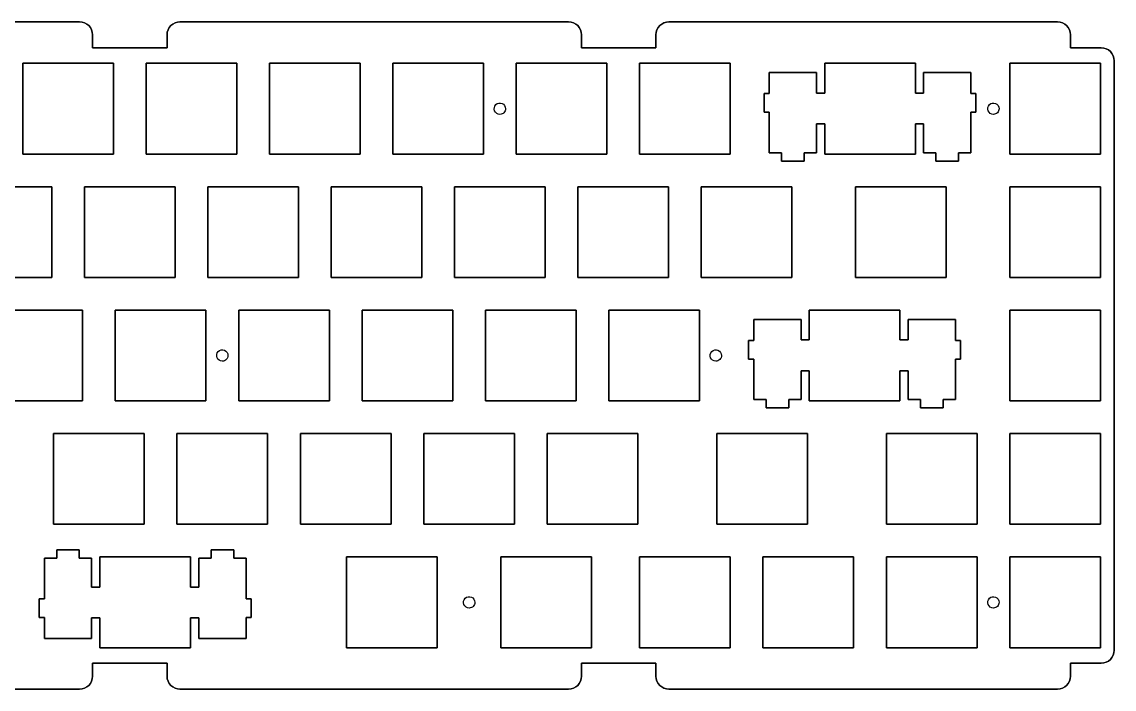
# Model space of a CAD drawing. Extents: x 3 to 307, y 3 to 106.
# Drawn here: x 138.4 to 307, y 3 to 106 of the extents above; entities that cross this region are included whole.
import ezdxf

# ---------------------------------------------------------------- set-up
doc = ezdxf.new("R2010")
doc.units = 0
doc.layers.get('0').update_dxf_attribs({"linetype": 'CONTINUOUS'})

msp = doc.modelspace()

# ---------------------------------------------------------------- linework, layer by layer
at = {"color": 7}
for points in [[(87.29, 106.04), (87.29, 106.04), (147.29, 106.04), (147.29, 106.04), (87.29, 106.04)], [(147.29, 106.04), (147.29, 106.04)], [(162.79, 106.04), (162.79, 106.04), (222.79, 106.04), (222.79, 106.04), (162.79, 106.04)], [(162.79, 106.04)], [(222.79, 106.04), (222.79, 106.04)], [(238.29, 106.04), (238.29, 106.04), (298.29, 106.04), (298.29, 106.04), (238.29, 106.04)], [(238.29, 106.04)], [(298.29, 106.04), (298.29, 106.04)], [(149.29, 104.04), (149.29, 104.04), (149.29, 102.04), (149.29, 102.04), (149.29, 104.04)], [(149.29, 104.04)], [(160.79, 104.04), (160.79, 104.04)], [(160.79, 102.04), (160.79, 102.04), (160.79, 104.04), (160.79, 104.04), (160.79, 102.04)], [(224.79, 104.04), (224.79, 104.04), (224.79, 102.04), (224.79, 102.04), (224.79, 104.04)], [(224.79, 104.04)], [(236.29, 104.04), (236.29, 104.04)], [(236.29, 102.04), (236.29, 102.04), (236.29, 104.04), (236.29, 104.04), (236.29, 102.04)], [(300.29, 104.04), (300.29, 104.04), (300.29, 102.04), (300.29, 102.04), (300.29, 104.04)], [(300.29, 104.04)], [(149.29, 102.04), (160.79, 102.04), (160.79, 102.04), (149.29, 102.04), (149.29, 102.04)], [(224.79, 102.04), (236.29, 102.04), (236.29, 102.04), (224.79, 102.04), (224.79, 102.04)], [(300.29, 102.04), (305.04, 102.04), (305.04, 102.04), (300.29, 102.04), (300.29, 102.04)], [(305.04, 102.04), (305.04, 102.04)], [(152.515, 99.64), (152.515, 99.64), (138.515, 99.64), (138.515, 99.64), (152.515, 99.64)], [(138.515, 99.64), (138.515, 99.64), (138.515, 85.64), (138.515, 85.64), (138.515, 99.64)], [(152.515, 85.64), (152.515, 85.64), (152.515, 99.64), (152.515, 99.64), (152.515, 85.64)], [(171.565, 99.64), (171.565, 99.64), (157.565, 99.64), (157.565, 99.64), (171.565, 99.64)], [(157.565, 99.64), (157.565, 99.64), (157.565, 85.64), (157.565, 85.64), (157.565, 99.64)], [(171.565, 85.64), (171.565, 85.64), (171.565, 99.64), (171.565, 99.64), (171.565, 85.64)], [(190.615, 99.64), (190.615, 99.64), (176.615, 99.64), (176.615, 99.64), (190.615, 99.64)], [(176.615, 99.64), (176.615, 99.64), (176.615, 85.64), (176.615, 85.64), (176.615, 99.64)], [(190.615, 85.64), (190.615, 85.64), (190.615, 99.64), (190.615, 99.64), (190.615, 85.64)], [(209.665, 99.64), (209.665, 99.64), (195.665, 99.64), (195.665, 99.64), (209.665, 99.64)], [(195.665, 99.64), (195.665, 99.64), (195.665, 85.64), (195.665, 85.64), (195.665, 99.64)], [(209.665, 85.64), (209.665, 85.64), (209.665, 99.64), (209.665, 99.64), (209.665, 85.64)], [(228.715, 99.64), (228.715, 99.64), (214.715, 99.64), (214.715, 99.64), (228.715, 99.64)], [(214.715, 99.64), (214.715, 99.64), (214.715, 85.64), (214.715, 85.64), (214.715, 99.64)], [(228.715, 85.64), (228.715, 85.64), (228.715, 99.64), (228.715, 99.64), (228.715, 85.64)], [(247.765, 99.64), (247.765, 99.64), (233.765, 99.64), (233.765, 99.64), (247.765, 99.64)], [(233.765, 99.64), (233.765, 99.64), (233.765, 85.64), (233.765, 85.64), (233.765, 99.64)], [(247.765, 85.64), (247.765, 85.64), (247.765, 99.64), (247.765, 99.64), (247.765, 85.64)], [(262.34, 99.64), (262.34, 99.64), (276.34, 99.64), (276.34, 99.64), (262.34, 99.64)], [(262.34, 95.03625), (262.34, 95.03625), (262.34, 99.64), (262.34, 99.64), (262.34, 95.03625)], [(276.34, 99.64), (276.34, 99.64), (276.34, 95.03625), (276.34, 95.03625), (276.34, 99.64)], [(304.915, 99.64), (304.915, 99.64), (290.915, 99.64), (290.915, 99.64), (304.915, 99.64)], [(290.915, 99.64), (290.915, 99.64), (290.915, 85.64), (290.915, 85.64), (290.915, 99.64)], [(304.915, 85.64), (304.915, 85.64), (304.915, 99.64), (304.915, 99.64), (304.915, 85.64)], [(307.04, 100.04)], [(307.04, 100.04), (307.04, 100.04), (307.04, 9.04), (307.04, 9.04), (307.04, 100.04)], [(253.7675, 98.21125), (253.7675, 98.21125), (261.07, 98.21125), (261.07, 98.21125), (253.7675, 98.21125)], [(253.7675, 94.956875), (253.7675, 94.956875), (253.7675, 98.21125), (253.7675, 98.21125), (253.7675, 94.956875)], [(261.07, 98.21125), (261.07, 98.21125), (261.07, 95.03625), (261.07, 95.03625), (261.07, 98.21125)], [(277.61, 98.21125), (277.61, 98.21125), (284.9125, 98.21125), (284.9125, 98.21125), (277.61, 98.21125)], [(277.61, 95.03625), (277.61, 95.03625), (277.61, 98.21125), (277.61, 98.21125), (277.61, 95.03625)], [(284.9125, 98.21125), (284.9125, 98.21125), (284.9125, 94.956875), (284.9125, 94.956875), (284.9125, 98.21125)], [(252.97375, 94.956875), (252.97375, 94.956875), (253.7675, 94.956875), (253.7675, 94.956875), (252.97375, 94.956875)], [(252.97375, 92.099375), (252.97375, 92.099375), (252.97375, 94.956875), (252.97375, 94.956875), (252.97375, 92.099375)], [(261.07, 95.03625), (261.07, 95.03625), (262.34, 95.03625), (262.34, 95.03625), (261.07, 95.03625)], [(276.34, 95.03625), (276.34, 95.03625), (277.61, 95.03625), (277.61, 95.03625), (276.34, 95.03625)], [(284.9125, 94.956875), (284.9125, 94.956875), (285.70625, 94.956875), (285.70625, 94.956875), (284.9125, 94.956875)], [(285.70625, 94.956875), (285.70625, 94.956875), (285.70625, 92.099375), (285.70625, 92.099375), (285.70625, 94.956875)], [(212.19, 91.765)], [(253.7675, 92.099375), (253.7675, 92.099375), (252.97375, 92.099375), (252.97375, 92.099375), (253.7675, 92.099375)], [(253.7675, 85.82875), (253.7675, 85.82875), (253.7675, 92.099375), (253.7675, 92.099375), (253.7675, 85.82875)], [(285.70625, 92.099375), (285.70625, 92.099375), (284.9125, 92.099375), (284.9125, 92.099375), (285.70625, 92.099375)], [(284.9125, 92.099375), (284.9125, 92.099375), (284.9125, 85.82875), (284.9125, 85.82875), (284.9125, 92.099375)], [(288.39, 91.765)], [(262.34, 90.27375), (262.34, 90.27375), (261.07, 90.27375), (261.07, 90.27375), (262.34, 90.27375)], [(261.07, 90.27375), (261.07, 90.27375), (261.07, 85.82875), (261.07, 85.82875), (261.07, 90.27375)], [(262.34, 85.64), (262.34, 85.64), (262.34, 90.27375), (262.34, 90.27375), (262.34, 85.64)], [(277.61, 90.27375), (277.61, 90.27375), (276.34, 90.27375), (276.34, 90.27375), (277.61, 90.27375)], [(276.34, 90.27375), (276.34, 90.27375), (276.34, 85.64), (276.34, 85.64), (276.34, 90.27375)], [(277.61, 85.82875), (277.61, 85.82875), (277.61, 90.27375), (277.61, 90.27375), (277.61, 85.82875)], [(138.515, 85.64), (138.515, 85.64), (152.515, 85.64), (152.515, 85.64), (138.515, 85.64)], [(157.565, 85.64), (157.565, 85.64), (171.565, 85.64), (171.565, 85.64), (157.565, 85.64)], [(176.615, 85.64), (176.615, 85.64), (190.615, 85.64), (190.615, 85.64), (176.615, 85.64)], [(195.665, 85.64), (195.665, 85.64), (209.665, 85.64), (209.665, 85.64), (195.665, 85.64)], [(214.715, 85.64), (214.715, 85.64), (228.715, 85.64), (228.715, 85.64), (214.715, 85.64)], [(233.765, 85.64), (233.765, 85.64), (247.765, 85.64), (247.765, 85.64), (233.765, 85.64)], [(255.6725, 85.82875), (255.6725, 85.82875), (253.7675, 85.82875), (253.7675, 85.82875), (255.6725, 85.82875)], [(255.6725, 84.55875), (255.6725, 84.55875), (255.6725, 85.82875), (255.6725, 85.82875), (255.6725, 84.55875)], [(259.165, 84.55875), (259.165, 84.55875), (255.6725, 84.55875), (255.6725, 84.55875), (259.165, 84.55875)], [(261.07, 85.82875), (261.07, 85.82875), (259.165, 85.82875), (259.165, 85.82875), (261.07, 85.82875)], [(259.165, 85.82875), (259.165, 85.82875), (259.165, 84.55875), (259.165, 84.55875), (259.165, 85.82875)], [(276.34, 85.64), (276.34, 85.64), (262.34, 85.64), (262.34, 85.64), (276.34, 85.64)], [(279.515, 85.82875), (279.515, 85.82875), (277.61, 85.82875), (277.61, 85.82875), (279.515, 85.82875)], [(279.515, 84.55875), (279.515, 84.55875), (279.515, 85.82875), (279.515, 85.82875), (279.515, 84.55875)], [(283.0075, 84.55875), (283.0075, 84.55875), (279.515, 84.55875), (279.515, 84.55875), (283.0075, 84.55875)], [(284.9125, 85.82875), (284.9125, 85.82875), (283.0075, 85.82875), (283.0075, 85.82875), (284.9125, 85.82875)], [(283.0075, 85.82875), (283.0075, 85.82875), (283.0075, 84.55875), (283.0075, 84.55875), (283.0075, 85.82875)], [(290.915, 85.64), (290.915, 85.64), (304.915, 85.64), (304.915, 85.64), (290.915, 85.64)], [(142.99, 80.59), (142.99, 80.59), (128.99, 80.59), (128.99, 80.59), (142.99, 80.59)], [(142.99, 66.59), (142.99, 66.59), (142.99, 80.59), (142.99, 80.59), (142.99, 66.59)], [(162.04, 80.59), (162.04, 80.59), (148.04, 80.59), (148.04, 80.59), (162.04, 80.59)], [(148.04, 80.59), (148.04, 80.59), (148.04, 66.59), (148.04, 66.59), (148.04, 80.59)], [(162.04, 66.59), (162.04, 66.59), (162.04, 80.59), (162.04, 80.59), (162.04, 66.59)], [(181.09, 80.59), (181.09, 80.59), (167.09, 80.59), (167.09, 80.59), (181.09, 80.59)], [(167.09, 80.59), (167.09, 80.59), (167.09, 66.59), (167.09, 66.59), (167.09, 80.59)], [(181.09, 66.59), (181.09, 66.59), (181.09, 80.59), (181.09, 80.59), (181.09, 66.59)], [(200.14, 80.59), (200.14, 80.59), (186.14, 80.59), (186.14, 80.59), (200.14, 80.59)], [(186.14, 80.59), (186.14, 80.59), (186.14, 66.59), (186.14, 66.59), (186.14, 80.59)], [(200.14, 66.59), (200.14, 66.59), (200.14, 80.59), (200.14, 80.59), (200.14, 66.59)], [(219.19, 80.59), (219.19, 80.59), (205.19, 80.59), (205.19, 80.59), (219.19, 80.59)], [(205.19, 80.59), (205.19, 80.59), (205.19, 66.59), (205.19, 66.59), (205.19, 80.59)], [(219.19, 66.59), (219.19, 66.59), (219.19, 80.59), (219.19, 80.59), (219.19, 66.59)], [(238.24, 80.59), (238.24, 80.59), (224.24, 80.59), (224.24, 80.59), (238.24, 80.59)], [(224.24, 80.59), (224.24, 80.59), (224.24, 66.59), (224.24, 66.59), (224.24, 80.59)], [(238.24, 66.59), (238.24, 66.59), (238.24, 80.59), (238.24, 80.59), (238.24, 66.59)], [(257.29, 80.59), (257.29, 80.59), (243.29, 80.59), (243.29, 80.59), (257.29, 80.59)], [(243.29, 80.59), (243.29, 80.59), (243.29, 66.59), (243.29, 66.59), (243.29, 80.59)], [(257.29, 66.59), (257.29, 66.59), (257.29, 80.59), (257.29, 80.59), (257.29, 66.59)], [(281.1025, 80.59), (281.1025, 80.59), (267.1025, 80.59), (267.1025, 80.59), (281.1025, 80.59)], [(267.1025, 80.59), (267.1025, 80.59), (267.1025, 66.59), (267.1025, 66.59), (267.1025, 80.59)], [(281.1025, 66.59), (281.1025, 66.59), (281.1025, 80.59), (281.1025, 80.59), (281.1025, 66.59)], [(304.915, 80.59), (304.915, 80.59), (290.915, 80.59), (290.915, 80.59), (304.915, 80.59)], [(290.915, 80.59), (290.915, 80.59), (290.915, 66.59), (290.915, 66.59), (290.915, 80.59)], [(304.915, 66.59), (304.915, 66.59), (304.915, 80.59), (304.915, 80.59), (304.915, 66.59)], [(128.99, 66.59), (128.99, 66.59), (142.99, 66.59), (142.99, 66.59), (128.99, 66.59)], [(148.04, 66.59), (148.04, 66.59), (162.04, 66.59), (162.04, 66.59), (148.04, 66.59)], [(167.09, 66.59), (167.09, 66.59), (181.09, 66.59), (181.09, 66.59), (167.09, 66.59)], [(186.14, 66.59), (186.14, 66.59), (200.14, 66.59), (200.14, 66.59), (186.14, 66.59)], [(205.19, 66.59), (205.19, 66.59), (219.19, 66.59), (219.19, 66.59), (205.19, 66.59)], [(224.24, 66.59), (224.24, 66.59), (238.24, 66.59), (238.24, 66.59), (224.24, 66.59)], [(243.29, 66.59), (243.29, 66.59), (257.29, 66.59), (257.29, 66.59), (243.29, 66.59)], [(267.1025, 66.59), (267.1025, 66.59), (281.1025, 66.59), (281.1025, 66.59), (267.1025, 66.59)], [(290.915, 66.59), (290.915, 66.59), (304.915, 66.59), (304.915, 66.59), (290.915, 66.59)], [(147.7525, 61.54), (147.7525, 61.54), (133.7525, 61.54), (133.7525, 61.54), (147.7525, 61.54)], [(147.7525, 47.54), (147.7525, 47.54), (147.7525, 61.54), (147.7525, 61.54), (147.7525, 47.54)], [(166.8025, 61.54), (166.8025, 61.54), (152.8025, 61.54), (152.8025, 61.54), (166.8025, 61.54)], [(152.8025, 61.54), (152.8025, 61.54), (152.8025, 47.54), (152.8025, 47.54), (152.8025, 61.54)], [(166.8025, 47.54), (166.8025, 47.54), (166.8025, 61.54), (166.8025, 61.54), (166.8025, 47.54)], [(185.8525, 61.54), (185.8525, 61.54), (171.8525, 61.54), (171.8525, 61.54), (185.8525, 61.54)], [(171.8525, 61.54), (171.8525, 61.54), (171.8525, 47.54), (171.8525, 47.54), (171.8525, 61.54)], [(185.8525, 47.54), (185.8525, 47.54), (185.8525, 61.54), (185.8525, 61.54), (185.8525, 47.54)], [(204.9025, 61.54), (204.9025, 61.54), (190.9025, 61.54), (190.9025, 61.54), (204.9025, 61.54)], [(190.9025, 61.54), (190.9025, 61.54), (190.9025, 47.54), (190.9025, 47.54), (190.9025, 61.54)], [(204.9025, 47.54), (204.9025, 47.54), (204.9025, 61.54), (204.9025, 61.54), (204.9025, 47.54)], [(223.9525, 61.54), (223.9525, 61.54), (209.9525, 61.54), (209.9525, 61.54), (223.9525, 61.54)], [(209.9525, 61.54), (209.9525, 61.54), (209.9525, 47.54), (209.9525, 47.54), (209.9525, 61.54)], [(223.9525, 47.54), (223.9525, 47.54), (223.9525, 61.54), (223.9525, 61.54), (223.9525, 47.54)], [(243.0025, 61.54), (243.0025, 61.54), (229.0025, 61.54), (229.0025, 61.54), (243.0025, 61.54)], [(229.0025, 61.54), (229.0025, 61.54), (229.0025, 47.54), (229.0025, 47.54), (229.0025, 61.54)], [(243.0025, 47.54), (243.0025, 47.54), (243.0025, 61.54), (243.0025, 61.54), (243.0025, 47.54)], [(259.959, 61.54), (259.959, 61.54), (273.959, 61.54), (273.959, 61.54), (259.959, 61.54)], [(259.959, 56.93625), (259.959, 56.93625), (259.959, 61.54), (259.959, 61.54), (259.959, 56.93625)], [(273.959, 61.54), (273.959, 61.54), (273.959, 56.93625), (273.959, 56.93625), (273.959, 61.54)], [(304.915, 61.54), (304.915, 61.54), (290.915, 61.54), (290.915, 61.54), (304.915, 61.54)], [(290.915, 61.54), (290.915, 61.54), (290.915, 47.54), (290.915, 47.54), (290.915, 61.54)], [(304.915, 47.54), (304.915, 47.54), (304.915, 61.54), (304.915, 61.54), (304.915, 47.54)], [(251.3865, 60.11125), (251.3865, 60.11125), (258.689, 60.11125), (258.689, 60.11125), (251.3865, 60.11125)], [(251.3865, 56.856875), (251.3865, 56.856875), (251.3865, 60.11125), (251.3865, 60.11125), (251.3865, 56.856875)], [(258.689, 60.11125), (258.689, 60.11125), (258.689, 56.93625), (258.689, 56.93625), (258.689, 60.11125)], [(275.229, 60.11125), (275.229, 60.11125), (282.5315, 60.11125), (282.5315, 60.11125), (275.229, 60.11125)], [(275.229, 56.93625), (275.229, 56.93625), (275.229, 60.11125), (275.229, 60.11125), (275.229, 56.93625)], [(282.5315, 60.11125), (282.5315, 60.11125), (282.5315, 56.856875), (282.5315, 56.856875), (282.5315, 60.11125)], [(250.59275, 56.856875), (250.59275, 56.856875), (251.3865, 56.856875), (251.3865, 56.856875), (250.59275, 56.856875)], [(250.59275, 53.999375), (250.59275, 53.999375), (250.59275, 56.856875), (250.59275, 56.856875), (250.59275, 53.999375)], [(258.689, 56.93625), (258.689, 56.93625), (259.959, 56.93625), (259.959, 56.93625), (258.689, 56.93625)], [(273.959, 56.93625), (273.959, 56.93625), (275.229, 56.93625), (275.229, 56.93625), (273.959, 56.93625)], [(282.5315, 56.856875), (282.5315, 56.856875), (283.32525, 56.856875), (283.32525, 56.856875), (282.5315, 56.856875)], [(283.32525, 56.856875), (283.32525, 56.856875), (283.32525, 53.999375), (283.32525, 53.999375), (283.32525, 56.856875)], [(251.3865, 53.999375), (251.3865, 53.999375), (250.59275, 53.999375), (250.59275, 53.999375), (251.3865, 53.999375)], [(251.3865, 47.72875), (251.3865, 47.72875), (251.3865, 53.999375), (251.3865, 53.999375), (251.3865, 47.72875)], [(283.32525, 53.999375), (283.32525, 53.999375), (282.5315, 53.999375), (282.5315, 53.999375), (283.32525, 53.999375)], [(282.5315, 53.999375), (282.5315, 53.999375), (282.5315, 47.72875), (282.5315, 47.72875), (282.5315, 53.999375)], [(169.3275, 53.665)], [(245.5275, 53.665)], [(259.959, 52.17375), (259.959, 52.17375), (258.689, 52.17375), (258.689, 52.17375), (259.959, 52.17375)], [(258.689, 52.17375), (258.689, 52.17375), (258.689, 47.72875), (258.689, 47.72875), (258.689, 52.17375)], [(259.959, 47.54), (259.959, 47.54), (259.959, 52.17375), (259.959, 52.17375), (259.959, 47.54)], [(275.229, 52.17375), (275.229, 52.17375), (273.959, 52.17375), (273.959, 52.17375), (275.229, 52.17375)], [(273.959, 52.17375), (273.959, 52.17375), (273.959, 47.54), (273.959, 47.54), (273.959, 52.17375)], [(275.229, 47.72875), (275.229, 47.72875), (275.229, 52.17375), (275.229, 52.17375), (275.229, 47.72875)], [(133.7525, 47.54), (133.7525, 47.54), (147.7525, 47.54), (147.7525, 47.54), (133.7525, 47.54)], [(152.8025, 47.54), (152.8025, 47.54), (166.8025, 47.54), (166.8025, 47.54), (152.8025, 47.54)], [(171.8525, 47.54), (171.8525, 47.54), (185.8525, 47.54), (185.8525, 47.54), (171.8525, 47.54)], [(190.9025, 47.54), (190.9025, 47.54), (204.9025, 47.54), (204.9025, 47.54), (190.9025, 47.54)], [(209.9525, 47.54), (209.9525, 47.54), (223.9525, 47.54), (223.9525, 47.54), (209.9525, 47.54)], [(229.0025, 47.54), (229.0025, 47.54), (243.0025, 47.54), (243.0025, 47.54), (229.0025, 47.54)], [(253.2915, 47.72875), (253.2915, 47.72875), (251.3865, 47.72875), (251.3865, 47.72875), (253.2915, 47.72875)], [(253.2915, 46.45875), (253.2915, 46.45875), (253.2915, 47.72875), (253.2915, 47.72875), (253.2915, 46.45875)], [(258.689, 47.72875), (258.689, 47.72875), (256.784, 47.72875), (256.784, 47.72875), (258.689, 47.72875)], [(256.784, 47.72875), (256.784, 47.72875), (256.784, 46.45875), (256.784, 46.45875), (256.784, 47.72875)], [(273.959, 47.54), (273.959, 47.54), (259.959, 47.54), (259.959, 47.54), (273.959, 47.54)], [(277.134, 47.72875), (277.134, 47.72875), (275.229, 47.72875), (275.229, 47.72875), (277.134, 47.72875)], [(277.134, 46.45875), (277.134, 46.45875), (277.134, 47.72875), (277.134, 47.72875), (277.134, 46.45875)], [(282.5315, 47.72875), (282.5315, 47.72875), (280.6265, 47.72875), (280.6265, 47.72875), (282.5315, 47.72875)], [(280.6265, 47.72875), (280.6265, 47.72875), (280.6265, 46.45875), (280.6265, 46.45875), (280.6265, 47.72875)], [(290.915, 47.54), (290.915, 47.54), (304.915, 47.54), (304.915, 47.54), (290.915, 47.54)], [(256.784, 46.45875), (256.784, 46.45875), (253.2915, 46.45875), (253.2915, 46.45875), (256.784, 46.45875)], [(280.6265, 46.45875), (280.6265, 46.45875), (277.134, 46.45875), (277.134, 46.45875), (280.6265, 46.45875)], [(157.2775, 42.49), (157.2775, 42.49), (143.2775, 42.49), (143.2775, 42.49), (157.2775, 42.49)], [(143.2775, 42.49), (143.2775, 42.49), (143.2775, 28.49), (143.2775, 28.49), (143.2775, 42.49)], [(157.2775, 28.49), (157.2775, 28.49), (157.2775, 42.49), (157.2775, 42.49), (157.2775, 28.49)], [(176.3275, 42.49), (176.3275, 42.49), (162.3275, 42.49), (162.3275, 42.49), (176.3275, 42.49)], [(162.3275, 42.49), (162.3275, 42.49), (162.3275, 28.49), (162.3275, 28.49), (162.3275, 42.49)], [(176.3275, 28.49), (176.3275, 28.49), (176.3275, 42.49), (176.3275, 42.49), (176.3275, 28.49)], [(195.3775, 42.49), (195.3775, 42.49), (181.3775, 42.49), (181.3775, 42.49), (195.3775, 42.49)], [(181.3775, 42.49), (181.3775, 42.49), (181.3775, 28.49), (181.3775, 28.49), (181.3775, 42.49)], [(195.3775, 28.49), (195.3775, 28.49), (195.3775, 42.49), (195.3775, 42.49), (195.3775, 28.49)], [(214.4275, 42.49), (214.4275, 42.49), (200.4275, 42.49), (200.4275, 42.49), (214.4275, 42.49)], [(200.4275, 42.49), (200.4275, 42.49), (200.4275, 28.49), (200.4275, 28.49), (200.4275, 42.49)], [(214.4275, 28.49), (214.4275, 28.49), (214.4275, 42.49), (214.4275, 42.49), (214.4275, 28.49)], [(233.4775, 42.49), (233.4775, 42.49), (219.4775, 42.49), (219.4775, 42.49), (233.4775, 42.49)], [(219.4775, 42.49), (219.4775, 42.49), (219.4775, 28.49), (219.4775, 28.49), (219.4775, 42.49)], [(233.4775, 28.49), (233.4775, 28.49), (233.4775, 42.49), (233.4775, 42.49), (233.4775, 28.49)], [(259.67125, 42.49), (259.67125, 42.49), (245.67125, 42.49), (245.67125, 42.49), (259.67125, 42.49)], [(245.67125, 42.49), (245.67125, 42.49), (245.67125, 28.49), (245.67125, 28.49), (245.67125, 42.49)], [(259.67125, 28.49), (259.67125, 28.49), (259.67125, 42.49), (259.67125, 42.49), (259.67125, 28.49)], [(285.865, 42.49), (285.865, 42.49), (271.865, 42.49), (271.865, 42.49), (285.865, 42.49)], [(271.865, 42.49), (271.865, 42.49), (271.865, 28.49), (271.865, 28.49), (271.865, 42.49)], [(285.865, 28.49), (285.865, 28.49), (285.865, 42.49), (285.865, 42.49), (285.865, 28.49)], [(304.915, 42.49), (304.915, 42.49), (290.915, 42.49), (290.915, 42.49), (304.915, 42.49)], [(290.915, 42.49), (290.915, 42.49), (290.915, 28.49), (290.915, 28.49), (290.915, 42.49)], [(304.915, 28.49), (304.915, 28.49), (304.915, 42.49), (304.915, 42.49), (304.915, 28.49)], [(143.2775, 28.49), (143.2775, 28.49), (157.2775, 28.49), (157.2775, 28.49), (143.2775, 28.49)], [(162.3275, 28.49), (162.3275, 28.49), (176.3275, 28.49), (176.3275, 28.49), (162.3275, 28.49)], [(181.3775, 28.49), (181.3775, 28.49), (195.3775, 28.49), (195.3775, 28.49), (181.3775, 28.49)], [(200.4275, 28.49), (200.4275, 28.49), (214.4275, 28.49), (214.4275, 28.49), (200.4275, 28.49)], [(219.4775, 28.49), (219.4775, 28.49), (233.4775, 28.49), (233.4775, 28.49), (219.4775, 28.49)], [(245.67125, 28.49), (245.67125, 28.49), (259.67125, 28.49), (259.67125, 28.49), (245.67125, 28.49)], [(271.865, 28.49), (271.865, 28.49), (285.865, 28.49), (285.865, 28.49), (271.865, 28.49)], [(290.915, 28.49), (290.915, 28.49), (304.915, 28.49), (304.915, 28.49), (290.915, 28.49)], [(143.7535, 23.25125), (143.7535, 24.52125), (143.7535, 24.52125), (143.7535, 23.25125), (143.7535, 23.25125)], [(143.7535, 24.52125), (147.246, 24.52125), (147.246, 24.52125), (143.7535, 24.52125), (143.7535, 24.52125)], [(147.246, 24.52125), (147.246, 23.25125), (147.246, 23.25125), (147.246, 24.52125), (147.246, 24.52125)], [(167.596, 23.25125), (167.596, 24.52125), (167.596, 24.52125), (167.596, 23.25125), (167.596, 23.25125)], [(167.596, 24.52125), (171.0885, 24.52125), (171.0885, 24.52125), (167.596, 24.52125), (167.596, 24.52125)], [(171.0885, 24.52125), (171.0885, 23.25125), (171.0885, 23.25125), (171.0885, 24.52125), (171.0885, 24.52125)], [(141.8485, 16.980625), (141.8485, 23.25125), (141.8485, 23.25125), (141.8485, 16.980625), (141.8485, 16.980625)], [(141.8485, 23.25125), (143.7535, 23.25125), (143.7535, 23.25125), (141.8485, 23.25125), (141.8485, 23.25125)], [(147.246, 23.25125), (149.151, 23.25125), (149.151, 23.25125), (147.246, 23.25125), (147.246, 23.25125)], [(149.151, 23.25125), (149.151, 18.80625), (149.151, 18.80625), (149.151, 23.25125), (149.151, 23.25125)], [(150.421, 18.80625), (150.421, 23.44), (150.421, 23.44), (150.421, 18.80625), (150.421, 18.80625)], [(150.421, 23.44), (164.421, 23.44), (164.421, 23.44), (150.421, 23.44), (150.421, 23.44)], [(164.421, 23.44), (164.421, 18.80625), (164.421, 18.80625), (164.421, 23.44), (164.421, 23.44)], [(165.691, 18.80625), (165.691, 23.25125), (165.691, 23.25125), (165.691, 18.80625), (165.691, 18.80625)], [(165.691, 23.25125), (167.596, 23.25125), (167.596, 23.25125), (165.691, 23.25125), (165.691, 23.25125)], [(171.0885, 23.25125), (172.9935, 23.25125), (172.9935, 23.25125), (171.0885, 23.25125), (171.0885, 23.25125)], [(172.9935, 23.25125), (172.9935, 16.980625), (172.9935, 16.980625), (172.9935, 23.25125), (172.9935, 23.25125)], [(202.52125, 23.44), (202.52125, 23.44), (188.52125, 23.44), (188.52125, 23.44), (202.52125, 23.44)], [(188.52125, 23.44), (188.52125, 23.44), (188.52125, 9.44), (188.52125, 9.44), (188.52125, 23.44)], [(202.52125, 9.44), (202.52125, 9.44), (202.52125, 23.44), (202.52125, 23.44), (202.52125, 9.44)], [(226.33375, 23.44), (226.33375, 23.44), (212.33375, 23.44), (212.33375, 23.44), (226.33375, 23.44)], [(212.33375, 23.44), (212.33375, 23.44), (212.33375, 9.44), (212.33375, 9.44), (212.33375, 23.44)], [(226.33375, 9.44), (226.33375, 9.44), (226.33375, 23.44), (226.33375, 23.44), (226.33375, 9.44)], [(247.765, 23.44), (247.765, 23.44), (233.765, 23.44), (233.765, 23.44), (247.765, 23.44)], [(233.765, 23.44), (233.765, 23.44), (233.765, 9.44), (233.765, 9.44), (233.765, 23.44)], [(247.765, 9.44), (247.765, 9.44), (247.765, 23.44), (247.765, 23.44), (247.765, 9.44)], [(266.815, 23.44), (266.815, 23.44), (252.815, 23.44), (252.815, 23.44), (266.815, 23.44)], [(252.815, 23.44), (252.815, 23.44), (252.815, 9.44), (252.815, 9.44), (252.815, 23.44)], [(266.815, 9.44), (266.815, 9.44), (266.815, 23.44), (266.815, 23.44), (266.815, 9.44)], [(285.865, 23.44), (285.865, 23.44), (271.865, 23.44), (271.865, 23.44), (285.865, 23.44)], [(271.865, 23.44), (271.865, 23.44), (271.865, 9.44), (271.865, 9.44), (271.865, 23.44)], [(285.865, 9.44), (285.865, 9.44), (285.865, 23.44), (285.865, 23.44), (285.865, 9.44)], [(304.915, 23.44), (304.915, 23.44), (290.915, 23.44), (290.915, 23.44), (304.915, 23.44)], [(290.915, 23.44), (290.915, 23.44), (290.915, 9.44), (290.915, 9.44), (290.915, 23.44)], [(304.915, 9.44), (304.915, 9.44), (304.915, 23.44), (304.915, 23.44), (304.915, 9.44)], [(149.151, 18.80625), (150.421, 18.80625), (150.421, 18.80625), (149.151, 18.80625), (149.151, 18.80625)], [(164.421, 18.80625), (165.691, 18.80625), (165.691, 18.80625), (164.421, 18.80625), (164.421, 18.80625)], [(141.05475, 16.980625), (141.8485, 16.980625), (141.8485, 16.980625), (141.05475, 16.980625), (141.05475, 16.980625)], [(141.05475, 14.123125), (141.05475, 16.980625), (141.05475, 16.980625), (141.05475, 14.123125), (141.05475, 14.123125)], [(172.9935, 16.980625), (173.78725, 16.980625), (173.78725, 16.980625), (172.9935, 16.980625), (172.9935, 16.980625)], [(173.78725, 16.980625), (173.78725, 14.123125), (173.78725, 14.123125), (173.78725, 16.980625), (173.78725, 16.980625)], [(207.4513, 15.565)], [(288.39, 15.565), (288.39, 15.565)], [(288.39, 15.565)], [(141.8485, 14.123125), (141.05475, 14.123125), (141.05475, 14.123125), (141.8485, 14.123125), (141.8485, 14.123125)], [(141.8485, 10.86875), (141.8485, 14.123125), (141.8485, 14.123125), (141.8485, 10.86875), (141.8485, 10.86875)], [(149.151, 14.04375), (149.151, 10.86875), (149.151, 10.86875), (149.151, 14.04375), (149.151, 14.04375)], [(150.421, 14.04375), (149.151, 14.04375), (149.151, 14.04375), (150.421, 14.04375), (150.421, 14.04375)], [(150.421, 9.44), (150.421, 14.04375), (150.421, 14.04375), (150.421, 9.44), (150.421, 9.44)], [(164.421, 14.04375), (164.421, 9.44), (164.421, 9.44), (164.421, 14.04375), (164.421, 14.04375)], [(165.691, 14.04375), (164.421, 14.04375), (164.421, 14.04375), (165.691, 14.04375), (165.691, 14.04375)], [(165.691, 10.86875), (165.691, 14.04375), (165.691, 14.04375), (165.691, 10.86875), (165.691, 10.86875)], [(172.9935, 14.123125), (172.9935, 10.86875), (172.9935, 10.86875), (172.9935, 14.123125), (172.9935, 14.123125)], [(173.78725, 14.123125), (172.9935, 14.123125), (172.9935, 14.123125), (173.78725, 14.123125), (173.78725, 14.123125)], [(149.151, 10.86875), (141.8485, 10.86875), (141.8485, 10.86875), (149.151, 10.86875), (149.151, 10.86875)], [(172.9935, 10.86875), (165.691, 10.86875), (165.691, 10.86875), (172.9935, 10.86875), (172.9935, 10.86875)], [(164.421, 9.44), (150.421, 9.44), (150.421, 9.44), (164.421, 9.44), (164.421, 9.44)], [(188.52125, 9.44), (188.52125, 9.44), (202.52125, 9.44), (202.52125, 9.44), (188.52125, 9.44)], [(212.33375, 9.44), (212.33375, 9.44), (226.33375, 9.44), (226.33375, 9.44), (212.33375, 9.44)], [(233.765, 9.44), (233.765, 9.44), (247.765, 9.44), (247.765, 9.44), (233.765, 9.44)], [(252.815, 9.44), (252.815, 9.44), (266.815, 9.44), (266.815, 9.44), (252.815, 9.44)], [(271.865, 9.44), (271.865, 9.44), (285.865, 9.44), (285.865, 9.44), (271.865, 9.44)], [(290.915, 9.44), (290.915, 9.44), (304.915, 9.44), (304.915, 9.44), (290.915, 9.44)], [(307.04, 9.04), (307.04, 9.04)], [(160.79, 7.04), (160.79, 7.04), (149.29, 7.04), (149.29, 7.04), (160.79, 7.04)], [(149.29, 7.04), (149.29, 7.04), (149.29, 5.04), (149.29, 5.04), (149.29, 7.04)], [(160.79, 5.04), (160.79, 5.04), (160.79, 7.04), (160.79, 7.04), (160.79, 5.04)], [(236.29, 7.04), (236.29, 7.04), (224.79, 7.04), (224.79, 7.04), (236.29, 7.04)], [(224.79, 7.04), (224.79, 7.04), (224.79, 5.04), (224.79, 5.04), (224.79, 7.04)], [(236.29, 5.04), (236.29, 5.04), (236.29, 7.04), (236.29, 7.04), (236.29, 5.04)], [(305.04, 7.04), (305.04, 7.04), (300.29, 7.04), (300.29, 7.04), (305.04, 7.04)], [(300.29, 7.04), (300.29, 7.04), (300.29, 5.04), (300.29, 5.04), (300.29, 7.04)], [(305.04, 7.04)], [(149.29, 5.04), (149.29, 5.04)], [(160.79, 5.04)], [(224.79, 5.04), (224.79, 5.04)], [(236.29, 5.04)], [(300.29, 5.04), (300.29, 5.04)], [(147.29, 3.04), (147.29, 3.04), (87.29, 3.04), (87.29, 3.04), (147.29, 3.04)], [(147.29, 3.04)], [(222.79, 3.04), (222.79, 3.04), (162.79, 3.04), (162.79, 3.04), (222.79, 3.04)], [(162.79, 3.04), (162.79, 3.04)], [(222.79, 3.04)], [(298.29, 3.04), (298.29, 3.04), (238.29, 3.04), (238.29, 3.04), (298.29, 3.04)], [(238.29, 3.04), (238.29, 3.04)], [(298.29, 3.04)]]:
    msp.add_lwpolyline(points, close=True, dxfattribs=at)
for points in [[(147.29, 106.04), (147.820433, 106.04), (148.329141, 105.829286), (148.704214, 105.454214)], [(148.704214, 105.454214), (148.329141, 105.829286), (147.820433, 106.04), (147.29, 106.04)], [(148.704214, 105.454214), (149.079286, 105.079141), (149.29, 104.570433), (149.29, 104.04)], [(149.29, 104.04), (149.29, 104.570433), (149.079286, 105.079141), (148.704214, 105.454214)], [(160.79, 104.04), (160.79, 104.570433), (161.000714, 105.079141), (161.375786, 105.454214)], [(161.375786, 105.454214), (161.000714, 105.079141), (160.79, 104.570433), (160.79, 104.04)], [(161.375786, 105.454214), (161.750859, 105.829286), (162.259567, 106.04), (162.79, 106.04)], [(162.79, 106.04), (162.259567, 106.04), (161.750859, 105.829286), (161.375786, 105.454214)], [(222.79, 106.04), (223.320433, 106.04), (223.829141, 105.829286), (224.204214, 105.454214)], [(224.204214, 105.454214), (223.829141, 105.829286), (223.320433, 106.04), (222.79, 106.04)], [(224.204214, 105.454214), (224.579286, 105.079141), (224.79, 104.570433), (224.79, 104.04)], [(224.79, 104.04), (224.79, 104.570433), (224.579286, 105.079141), (224.204214, 105.454214)], [(236.29, 104.04), (236.29, 104.570433), (236.500714, 105.079141), (236.875786, 105.454214)], [(236.875786, 105.454214), (236.500714, 105.079141), (236.29, 104.570433), (236.29, 104.04)], [(236.875786, 105.454214), (237.250859, 105.829286), (237.759567, 106.04), (238.29, 106.04)], [(238.29, 106.04), (237.759567, 106.04), (237.250859, 105.829286), (236.875786, 105.454214)], [(298.29, 106.04), (298.820433, 106.04), (299.329141, 105.829286), (299.704214, 105.454214)], [(299.704214, 105.454214), (299.329141, 105.829286), (298.820433, 106.04), (298.29, 106.04)], [(299.704214, 105.454214), (300.079286, 105.079141), (300.29, 104.570433), (300.29, 104.04)], [(300.29, 104.04), (300.29, 104.570433), (300.079286, 105.079141), (299.704214, 105.454214)], [(305.04, 102.04), (305.570433, 102.04), (306.079141, 101.829286), (306.454214, 101.454214)], [(306.454214, 101.454214), (306.079141, 101.829286), (305.570433, 102.04), (305.04, 102.04)], [(306.454214, 101.454214), (306.829286, 101.079141), (307.04, 100.570433), (307.04, 100.04)], [(307.04, 100.04), (307.04, 100.570433), (306.829286, 101.079141), (306.454214, 101.454214)], [(211.381605, 92.305152), (211.246172, 92.632117), (211.321033, 93.00847), (211.571282, 93.258718)], [(211.571282, 93.258718), (211.82153, 93.508967), (212.197883, 93.583828), (212.524848, 93.448395)], [(212.524848, 93.448395), (212.851813, 93.312961), (213.065, 92.993904), (213.065, 92.64)], [(287.581605, 92.305152), (287.446172, 92.632117), (287.521033, 93.00847), (287.771282, 93.258718)], [(287.771282, 93.258718), (288.02153, 93.508967), (288.397883, 93.583828), (288.724848, 93.448395)], [(288.724848, 93.448395), (289.051813, 93.312961), (289.265, 92.993904), (289.265, 92.64)], [(212.19, 91.765), (211.836096, 91.765), (211.517039, 91.978187), (211.381605, 92.305152)], [(212.808718, 92.021282), (212.644624, 91.857187), (212.422064, 91.765), (212.19, 91.765)], [(213.065, 92.64), (213.065, 92.407936), (212.972813, 92.185376), (212.808718, 92.021282)], [(288.39, 91.765), (288.036096, 91.765), (287.717039, 91.978187), (287.581605, 92.305152)], [(289.008718, 92.021282), (288.844624, 91.857187), (288.622064, 91.765), (288.39, 91.765)], [(289.265, 92.64), (289.265, 92.407936), (289.172813, 92.185376), (289.008718, 92.021282)], [(168.519105, 54.205152), (168.383672, 54.532117), (168.458533, 54.90847), (168.708782, 55.158718)], [(169.3275, 53.665), (168.973596, 53.665), (168.654539, 53.878187), (168.519105, 54.205152)], [(168.708782, 55.158718), (168.95903, 55.408967), (169.335383, 55.483828), (169.662348, 55.348395)], [(169.662348, 55.348395), (169.989313, 55.212961), (170.2025, 54.893904), (170.2025, 54.54)], [(170.2025, 54.54), (170.2025, 54.307936), (170.110313, 54.085376), (169.946218, 53.921282)], [(244.719105, 54.205152), (244.583672, 54.532117), (244.658533, 54.90847), (244.908782, 55.158718)], [(245.5275, 53.665), (245.173596, 53.665), (244.854539, 53.878187), (244.719105, 54.205152)], [(244.908782, 55.158718), (245.15903, 55.408967), (245.535383, 55.483828), (245.862348, 55.348395)], [(245.862348, 55.348395), (246.189313, 55.212961), (246.4025, 54.893904), (246.4025, 54.54)], [(246.4025, 54.54), (246.4025, 54.307936), (246.310313, 54.085376), (246.146218, 53.921282)], [(169.946218, 53.921282), (169.782124, 53.757187), (169.559564, 53.665), (169.3275, 53.665)], [(246.146218, 53.921282), (245.982124, 53.757187), (245.759564, 53.665), (245.5275, 53.665)], [(206.642905, 16.105152), (206.507472, 16.432117), (206.582333, 16.80847), (206.832582, 17.058718)], [(206.832582, 17.058718), (207.08283, 17.308967), (207.459183, 17.383828), (207.786148, 17.248395)], [(207.786148, 17.248395), (208.113113, 17.112961), (208.3263, 16.793904), (208.3263, 16.44)], [(287.581605, 16.105152), (287.446172, 16.432117), (287.521033, 16.80847), (287.771282, 17.058718)], [(287.581605, 16.105152), (287.446172, 16.432117), (287.521033, 16.80847), (287.771282, 17.058718)], [(287.581605, 16.105152), (287.446172, 16.432117), (287.521033, 16.80847), (287.771282, 17.058718)], [(287.771282, 17.058718), (288.02153, 17.308967), (288.397883, 17.383828), (288.724848, 17.248395)], [(287.771282, 17.058718), (288.02153, 17.308967), (288.397883, 17.383828), (288.724848, 17.248395)], [(287.771282, 17.058718), (288.02153, 17.308967), (288.397883, 17.383828), (288.724848, 17.248395)], [(288.724848, 17.248395), (289.051813, 17.112961), (289.265, 16.793904), (289.265, 16.44)], [(288.724848, 17.248395), (289.051813, 17.112961), (289.265, 16.793904), (289.265, 16.44)], [(288.724848, 17.248395), (289.051813, 17.112961), (289.265, 16.793904), (289.265, 16.44)], [(207.4513, 15.565), (207.097396, 15.565), (206.778339, 15.778187), (206.642905, 16.105152)], [(208.070018, 15.821282), (207.905924, 15.657187), (207.683364, 15.565), (207.4513, 15.565)], [(208.3263, 16.44), (208.3263, 16.207936), (208.234113, 15.985376), (208.070018, 15.821282)], [(288.39, 15.565), (288.036096, 15.565), (287.717039, 15.778187), (287.581605, 16.105152)], [(288.39, 15.565), (288.036096, 15.565), (287.717039, 15.778187), (287.581605, 16.105152)], [(288.39, 15.565), (288.036096, 15.565), (287.717039, 15.778187), (287.581605, 16.105152)], [(289.008718, 15.821282), (288.844624, 15.657187), (288.622064, 15.565), (288.39, 15.565)], [(289.008718, 15.821282), (288.844624, 15.657187), (288.622064, 15.565), (288.39, 15.565)], [(289.008718, 15.821282), (288.844624, 15.657187), (288.622064, 15.565), (288.39, 15.565)], [(289.265, 16.44), (289.265, 16.207936), (289.172813, 15.985376), (289.008718, 15.821282)], [(289.265, 16.44), (289.265, 16.207936), (289.172813, 15.985376), (289.008718, 15.821282)], [(289.265, 16.44), (289.265, 16.207936), (289.172813, 15.985376), (289.008718, 15.821282)], [(307.04, 9.04), (307.04, 8.509567), (306.829286, 8.000859), (306.454214, 7.625786)], [(306.454214, 7.625786), (306.829286, 8.000859), (307.04, 8.509567), (307.04, 9.04)], [(306.454214, 7.625786), (306.079141, 7.250714), (305.570433, 7.04), (305.04, 7.04)], [(305.04, 7.04), (305.570433, 7.04), (306.079141, 7.250714), (306.454214, 7.625786)], [(148.704214, 3.625786), (148.329141, 3.250714), (147.820433, 3.04), (147.29, 3.04)], [(147.29, 3.04), (147.820433, 3.04), (148.329141, 3.250714), (148.704214, 3.625786)], [(149.29, 5.04), (149.29, 4.509567), (149.079286, 4.000859), (148.704214, 3.625786)], [(148.704214, 3.625786), (149.079286, 4.000859), (149.29, 4.509567), (149.29, 5.04)], [(161.375786, 3.625786), (161.000714, 4.000859), (160.79, 4.509567), (160.79, 5.04)], [(160.79, 5.04), (160.79, 4.509567), (161.000714, 4.000859), (161.375786, 3.625786)], [(162.79, 3.04), (162.259567, 3.04), (161.750859, 3.250714), (161.375786, 3.625786)], [(161.375786, 3.625786), (161.750859, 3.250714), (162.259567, 3.04), (162.79, 3.04)], [(224.204214, 3.625786), (223.829141, 3.250714), (223.320433, 3.04), (222.79, 3.04)], [(222.79, 3.04), (223.320433, 3.04), (223.829141, 3.250714), (224.204214, 3.625786)], [(224.79, 5.04), (224.79, 4.509567), (224.579286, 4.000859), (224.204214, 3.625786)], [(224.204214, 3.625786), (224.579286, 4.000859), (224.79, 4.509567), (224.79, 5.04)], [(236.875786, 3.625786), (236.500714, 4.000859), (236.29, 4.509567), (236.29, 5.04)], [(236.29, 5.04), (236.29, 4.509567), (236.500714, 4.000859), (236.875786, 3.625786)], [(238.29, 3.04), (237.759567, 3.04), (237.250859, 3.250714), (236.875786, 3.625786)], [(236.875786, 3.625786), (237.250859, 3.250714), (237.759567, 3.04), (238.29, 3.04)], [(299.704214, 3.625786), (299.329141, 3.250714), (298.820433, 3.04), (298.29, 3.04)], [(298.29, 3.04), (298.820433, 3.04), (299.329141, 3.250714), (299.704214, 3.625786)], [(300.29, 5.04), (300.29, 4.509567), (300.079286, 4.000859), (299.704214, 3.625786)], [(299.704214, 3.625786), (300.079286, 4.000859), (300.29, 4.509567), (300.29, 5.04)]]:
    msp.add_open_spline(points, degree=3, dxfattribs=at)

doc.saveas('drawing.dxf')
